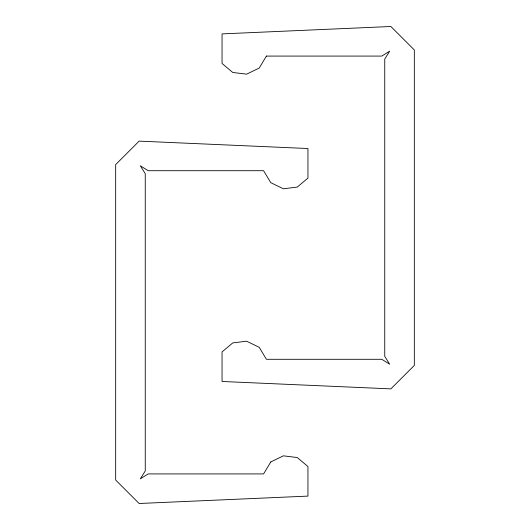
<?xml version="1.0" encoding="UTF-8"?>
<svg xmlns="http://www.w3.org/2000/svg" width="530" height="530" viewBox="0 0 530 530"><rect width="100%" height="100%" fill="white"/><g stroke="black" fill="none" stroke-linecap="round" stroke-linejoin="round"><path stroke-width="0.79" d="M266.418 56.081L259.203 68.052L246.629 74.167L232.756 72.464L222.05 63.474L222.05 33.893L390.868 26.5L414.327 49.953L414.327 365.415L390.868 388.874L222.05 381.474L222.05 351.893L232.756 342.91L246.629 341.201L259.203 347.316L266.418 359.294L381.785 359.294L389.663 364.209L384.747 356.332L384.747 59.042L389.663 51.165L381.785 56.081L266.418 56.081M270.797 461.948L263.582 473.919L148.214 473.919L140.337 478.835L145.253 470.958L145.253 173.668L140.337 165.791L148.214 170.706L263.582 170.706L270.797 182.684L283.371 188.799L297.244 187.09L307.95 178.106L307.95 148.526L139.132 141.126L115.672 164.585L115.672 480.048L139.132 503.5L307.95 496.106L307.95 466.526L297.244 457.536L283.371 455.833L270.797 461.948"/></g></svg>
